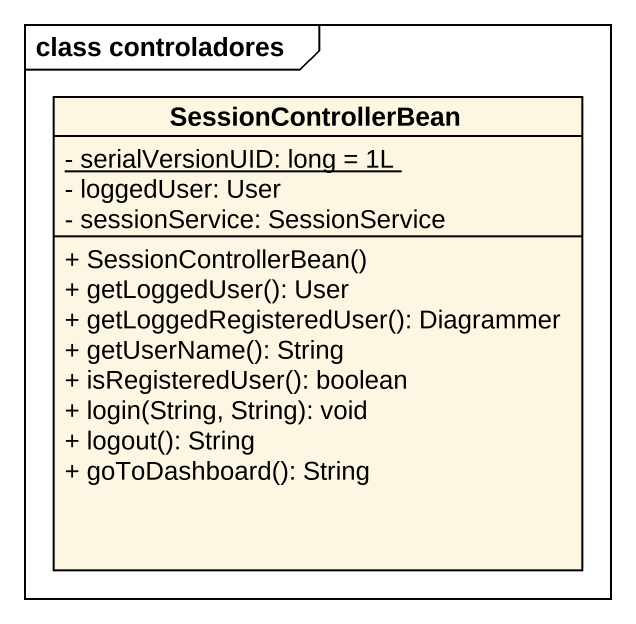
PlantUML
@startuml
mainframe class controladores
hide circle
hide empty members
skinparam classAttributeIconSize 0
class SessionControllerBean {
  {static} - serialVersionUID: long = 1L
  - loggedUser: User
  - sessionService: SessionService
  + SessionControllerBean()
  + getLoggedUser(): User
  + getLoggedRegisteredUser(): Diagrammer
  + getUserName(): String
  + isRegisteredUser(): boolean
  + login(String, String): void
  + logout(): String
  + goToDashboard(): String
}
@enduml
